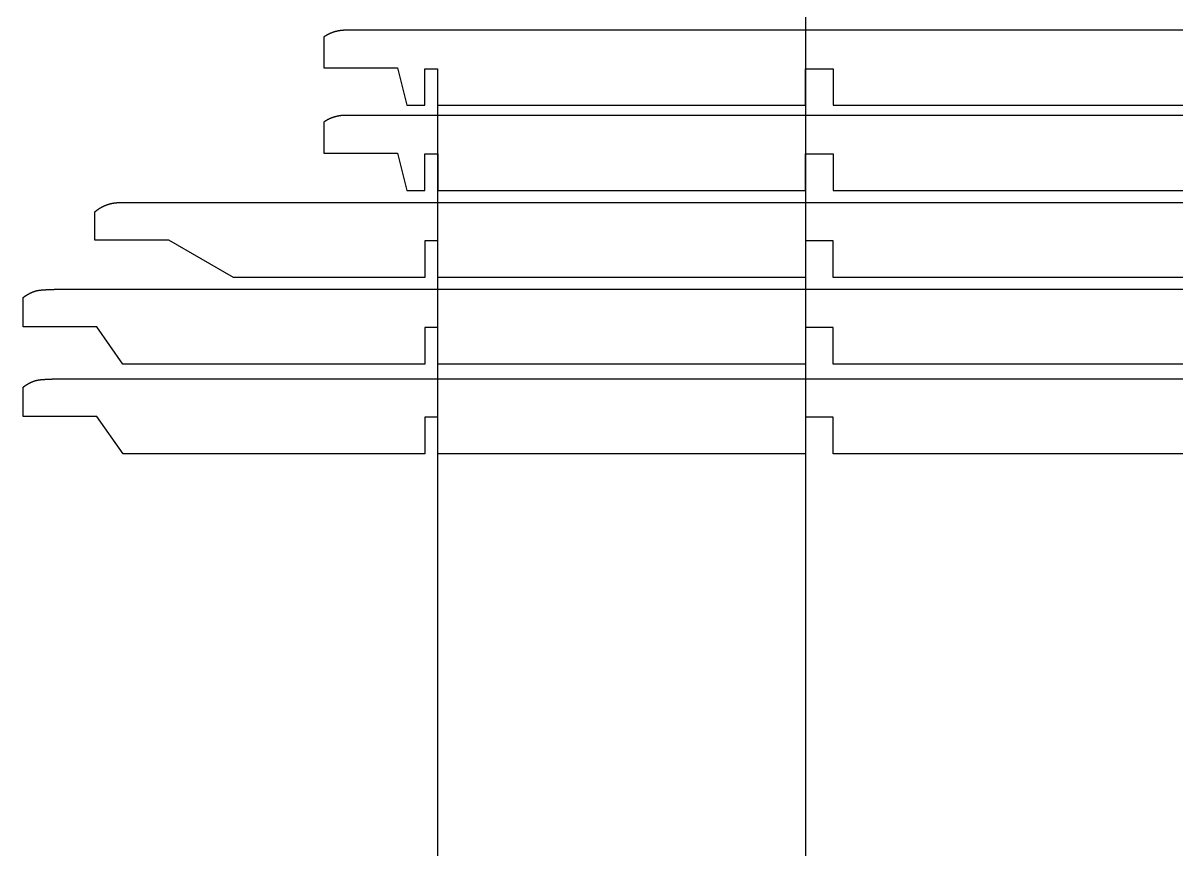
# Model space of a CAD drawing. Header units: inches. Extents: x -1514 to 1282, y -2074 to 286.
# Drawn here: x -798.28 to -766.76, y -480.41 to -457.81 of the extents above; entities that cross this region are included whole.
import ezdxf

# ---------------------------------------------------------------- set-up
doc = ezdxf.new("R2010")
doc.units = ezdxf.units.IN
doc.header["$LTSCALE"] = 0.1
doc.header["$MEASUREMENT"] = 0

msp = doc.modelspace()

# ---------------------------------------------------------------- linework, layer by layer
at = {"color": 3}
for p, q in [((-776.9054, -448.27219), (-776.90541, -532.30847)), ((-786.95415, -460.06), (-786.95415, -530.8522))]:
    msp.add_line(p, q, dxfattribs=at)
at = {"color": 7, "linetype": 'Continuous', "lineweight": 25}
for points in [[(-742.76838, -458.01), (-789.46145, -458.01), (-789.46628, -458.01001), (-789.47114, -458.01004), (-789.476, -458.01009), (-789.48086, -458.01017), (-789.48573, -458.01026), (-789.49059, -458.01038), (-789.49545, -458.01052), (-789.50031, -458.01068), (-789.50518, -458.01086), (-789.51004, -458.01106), (-789.5149, -458.01128), (-789.51977, -458.01153), (-789.52463, -458.0118), (-789.52949, -458.01208), (-789.53435, -458.01239), (-789.53922, -458.01272), (-789.54408, -458.01307), (-789.54893, -458.01345), (-789.55379, -458.01384), (-789.55865, -458.01426), (-789.5635, -458.01469), (-789.56836, -458.01515), (-789.57321, -458.01563), (-789.57806, -458.01613), (-789.58291, -458.01666), (-789.58775, -458.0172), (-789.59259, -458.01777), (-789.59744, -458.01835), (-789.60227, -458.01896), (-789.60711, -458.01959), (-789.61194, -458.02024), (-789.61677, -458.02091), (-789.6216, -458.02161), (-789.62642, -458.02232), (-789.63124, -458.02306), (-789.63606, -458.02382), (-789.64087, -458.0246), (-789.64568, -458.0254), (-789.65048, -458.02622), (-789.65529, -458.02706), (-789.66008, -458.02793), (-789.66487, -458.02882), (-789.66966, -458.02972), (-789.67444, -458.03065), (-789.67922, -458.03161), (-789.684, -458.03258), (-789.68876, -458.03357), (-789.69353, -458.03459), (-789.69828, -458.03563), (-789.70304, -458.03669), (-789.70778, -458.03777), (-789.71252, -458.03887), (-789.71726, -458.03999), (-789.72199, -458.04114), (-789.72669, -458.0423), (-789.72907, -458.04289), (-789.73142, -458.04349), (-789.73609, -458.04469), (-789.74077, -458.04592), (-789.74545, -458.04716), (-789.75012, -458.04843), (-789.75478, -458.04973), (-789.75944, -458.05104), (-789.7641, -458.05238), (-789.76875, -458.05373), (-789.7734, -458.05512), (-789.77804, -458.05652), (-789.78268, -458.05794), (-789.78731, -458.05939), (-789.79194, -458.06086), (-789.79656, -458.06235), (-789.80117, -458.06386), (-789.80578, -458.06539), (-789.81038, -458.06694), (-789.81498, -458.06852), (-789.81957, -458.07012), (-789.82415, -458.07174), (-789.82873, -458.07338), (-789.8333, -458.07504), (-789.83786, -458.07673), (-789.84241, -458.07843), (-789.84696, -458.08016), (-789.8515, -458.08191), (-789.85603, -458.08368), (-789.86056, -458.08547), (-789.86507, -458.08728), (-789.86958, -458.08911), (-789.87408, -458.09097), (-789.87857, -458.09284), (-789.88306, -458.09474), (-789.88753, -458.09665), (-789.892, -458.09859), (-789.89645, -458.10055), (-789.9009, -458.10253), (-789.90534, -458.10453), (-789.90977, -458.10655), (-789.91419, -458.1086), (-789.9186, -458.11066), (-789.92299, -458.11274), (-789.92738, -458.11485), (-789.93176, -458.11697), (-789.93613, -458.11912), (-789.94049, -458.12128), (-789.94484, -458.12347), (-789.94917, -458.12568), (-789.9535, -458.1279), (-789.95781, -458.13015), (-789.96211, -458.13242), (-789.9664, -458.13471), (-789.97068, -458.13702), (-789.97495, -458.13935), (-789.97921, -458.14169), (-789.98345, -458.14406), (-789.98768, -458.14645), (-789.9919, -458.14886), (-789.99611, -458.15129), (-790.0003, -458.15374), (-790.00448, -458.15621), (-790.00865, -458.1587), (-790.01281, -458.16121), (-790.01695, -458.16374), (-790.02108, -458.16629), (-790.02519, -458.16886), (-790.02929, -458.17145), (-790.03338, -458.17405), (-790.03745, -458.17668), (-790.04151, -458.17933), (-790.04555, -458.182), (-790.06066, -458.19207), (-790.06066, -459.03969), (-788.05518, -459.03969), (-787.80013, -460.06), (-787.30415, -460.06), (-787.30415, -459.06), (-786.95415, -459.06), (-786.95415, -460.06), (-776.90415, -460.06), (-776.90415, -459.06), (-776.15415, -459.06), (-776.15415, -460.06), (-766.28991, -460.06)], [(-742.76812, -460.33545), (-789.4612, -460.33545), (-789.46603, -460.33546), (-789.47089, -460.33549), (-789.47575, -460.33554), (-789.48061, -460.33562), (-789.48547, -460.33571), (-789.49034, -460.33583), (-789.4952, -460.33597), (-789.50006, -460.33613), (-789.50493, -460.33631), (-789.50979, -460.33651), (-789.51465, -460.33673), (-789.51952, -460.33698), (-789.52438, -460.33725), (-789.52924, -460.33753), (-789.5341, -460.33784), (-789.53896, -460.33817), (-789.54382, -460.33852), (-789.54868, -460.3389), (-789.55354, -460.33929), (-789.5584, -460.33971), (-789.56325, -460.34014), (-789.56811, -460.3406), (-789.57296, -460.34108), (-789.57781, -460.34158), (-789.58265, -460.34211), (-789.5875, -460.34265), (-789.59234, -460.34322), (-789.59718, -460.3438), (-789.60202, -460.34441), (-789.60686, -460.34504), (-789.61169, -460.34569), (-789.61652, -460.34636), (-789.62135, -460.34706), (-789.62617, -460.34777), (-789.63099, -460.34851), (-789.63581, -460.34927), (-789.64062, -460.35005), (-789.64543, -460.35085), (-789.65023, -460.35167), (-789.65503, -460.35251), (-789.65983, -460.35338), (-789.66462, -460.35427), (-789.66941, -460.35517), (-789.67419, -460.3561), (-789.67897, -460.35706), (-789.68374, -460.35803), (-789.68851, -460.35902), (-789.69327, -460.36004), (-789.69803, -460.36108), (-789.70278, -460.36214), (-789.70753, -460.36322), (-789.71227, -460.36432), (-789.71701, -460.36544), (-789.72173, -460.36659), (-789.72644, -460.36775), (-789.72882, -460.36834), (-789.73117, -460.36894), (-789.73584, -460.37014), (-789.74052, -460.37137), (-789.74519, -460.37261), (-789.74987, -460.37388), (-789.75453, -460.37518), (-789.75919, -460.37649), (-789.76385, -460.37783), (-789.7685, -460.37918), (-789.77315, -460.38057), (-789.77779, -460.38197), (-789.78243, -460.38339), (-789.78706, -460.38484), (-789.79169, -460.38631), (-789.79631, -460.3878), (-789.80092, -460.38931), (-789.80553, -460.39084), (-789.81013, -460.39239), (-789.81473, -460.39397), (-789.81932, -460.39557), (-789.8239, -460.39719), (-789.82848, -460.39883), (-789.83305, -460.40049), (-789.83761, -460.40218), (-789.84216, -460.40388), (-789.84671, -460.40561), (-789.85125, -460.40736), (-789.85578, -460.40913), (-789.86031, -460.41092), (-789.86482, -460.41273), (-789.86933, -460.41456), (-789.87383, -460.41642), (-789.87832, -460.41829), (-789.88281, -460.42019), (-789.88728, -460.4221), (-789.89175, -460.42404), (-789.8962, -460.426), (-789.90065, -460.42798), (-789.90509, -460.42998), (-789.90952, -460.432), (-789.91394, -460.43405), (-789.91834, -460.43611), (-789.92274, -460.43819), (-789.92713, -460.4403), (-789.93151, -460.44242), (-789.93588, -460.44457), (-789.94024, -460.44673), (-789.94458, -460.44892), (-789.94892, -460.45113), (-789.95325, -460.45335), (-789.95756, -460.4556), (-789.96186, -460.45787), (-789.96615, -460.46016), (-789.97043, -460.46247), (-789.9747, -460.4648), (-789.97896, -460.46714), (-789.9832, -460.46951), (-789.98743, -460.4719), (-789.99165, -460.47431), (-789.99586, -460.47674), (-790.00005, -460.47919), (-790.00423, -460.48166), (-790.0084, -460.48415), (-790.01255, -460.48666), (-790.0167, -460.48919), (-790.02082, -460.49174), (-790.02494, -460.49431), (-790.02904, -460.4969), (-790.03313, -460.4995), (-790.0372, -460.50213), (-790.04126, -460.50478), (-790.0453, -460.50745), (-790.06041, -460.51752), (-790.06041, -461.36514), (-788.05493, -461.36514), (-787.79988, -462.38545), (-787.3039, -462.38545), (-787.3039, -461.38545), (-786.9539, -461.38545), (-786.9539, -462.38545), (-776.9039, -462.38545), (-776.9039, -461.38545), (-776.1539, -461.38545), (-776.1539, -462.38545), (-766.28965, -462.38545)], [(-766.2894, -464.76819), (-776.15365, -464.76819), (-776.15365, -463.76819), (-776.90365, -463.76819), (-776.90365, -464.76819), (-786.95365, -464.76819), (-786.95365, -463.76819), (-787.30365, -463.76819), (-787.30365, -464.76819), (-787.80097, -464.76819), (-788.2733, -464.76819), (-788.74563, -464.76819), (-789.21795, -464.76819), (-789.69028, -464.76819), (-790.16261, -464.76819), (-790.63493, -464.76819), (-791.10726, -464.76819), (-791.57959, -464.76819), (-792.05192, -464.76819), (-792.53094, -464.76819), (-794.29771, -463.74815), (-796.31601, -463.74815), (-796.31601, -462.97115), (-796.30296, -462.96003), (-796.29863, -462.95638), (-796.29426, -462.95275), (-796.28988, -462.94915), (-796.28548, -462.94556), (-796.28105, -462.94201), (-796.2766, -462.93847), (-796.27213, -462.93496), (-796.26764, -462.93148), (-796.26312, -462.92802), (-796.25859, -462.92459), (-796.25404, -462.92118), (-796.24946, -462.91779), (-796.24487, -462.91443), (-796.24025, -462.9111), (-796.23562, -462.90779), (-796.23097, -462.90451), (-796.22629, -462.90125), (-796.2216, -462.89802), (-796.21689, -462.89481), (-796.21216, -462.89163), (-796.20742, -462.88848), (-796.20265, -462.88535), (-796.19787, -462.88225), (-796.19307, -462.87917), (-796.18825, -462.87612), (-796.18342, -462.8731), (-796.17857, -462.87011), (-796.1737, -462.86714), (-796.16881, -462.8642), (-796.16391, -462.86128), (-796.15899, -462.8584), (-796.15406, -462.85554), (-796.14911, -462.8527), (-796.14415, -462.8499), (-796.13917, -462.84712), (-796.13418, -462.84437), (-796.12917, -462.84165), (-796.12415, -462.83896), (-796.11911, -462.83629), (-796.11406, -462.83366), (-796.10899, -462.83105), (-796.10392, -462.82847), (-796.09882, -462.82592), (-796.09372, -462.8234), (-796.0886, -462.8209), (-796.08347, -462.81844), (-796.07833, -462.81601), (-796.07318, -462.8136), (-796.06801, -462.81122), (-796.06283, -462.80888), (-796.05764, -462.80656), (-796.05244, -462.80427), (-796.04723, -462.80201), (-796.042, -462.79979), (-796.03677, -462.79759), (-796.03153, -462.79542), (-796.02627, -462.79329), (-796.02101, -462.79118), (-796.01573, -462.7891), (-796.01045, -462.78706), (-796.00515, -462.78504), (-795.99984, -462.78305), (-795.99451, -462.7811), (-795.98918, -462.77917), (-795.98383, -462.77727), (-795.97846, -462.7754), (-795.97309, -462.77356), (-795.9677, -462.77175), (-795.96231, -462.76996), (-795.9569, -462.76821), (-795.95148, -462.76649), (-795.94605, -462.7648), (-795.94061, -462.76313), (-795.93516, -462.7615), (-795.9297, -462.75989), (-795.92423, -462.75832), (-795.91875, -462.75677), (-795.91326, -462.75526), (-795.90776, -462.75377), (-795.90226, -462.75232), (-795.89674, -462.75089), (-795.89122, -462.74949), (-795.88569, -462.74813), (-795.88015, -462.74679), (-795.8746, -462.74548), (-795.86905, -462.74421), (-795.86349, -462.74296), (-795.85792, -462.74175), (-795.85234, -462.74056), (-795.84676, -462.7394), (-795.84117, -462.73828), (-795.83558, -462.73718), (-795.82998, -462.73612), (-795.82438, -462.73508), (-795.81877, -462.73408), (-795.81316, -462.73311), (-795.80754, -462.73216), (-795.80191, -462.73125), (-795.79629, -462.73037), (-795.79065, -462.72952), (-795.78502, -462.72869), (-795.77938, -462.7279), (-795.77374, -462.72714), (-795.76809, -462.72642), (-795.76244, -462.72572), (-795.75679, -462.72505), (-795.75114, -462.72441), (-795.74549, -462.72381), (-795.73983, -462.72323), (-795.73417, -462.72269), (-795.72851, -462.72217), (-795.72285, -462.72169), (-795.71719, -462.72124), (-795.71153, -462.72082), (-795.70586, -462.72043), (-795.7002, -462.72008), (-795.69454, -462.71975), (-795.68888, -462.71945), (-795.68321, -462.71919), (-795.67755, -462.71896), (-795.67182, -462.71875), (-795.66608, -462.71858), (-795.66035, -462.71844), (-795.65461, -462.71833), (-795.64887, -462.71825), (-795.64313, -462.71821), (-795.63743, -462.71819), (-736.59138, -462.71819)], [(-766.28918, -467.13683), (-776.15342, -467.13683), (-776.15342, -466.13683), (-776.90342, -466.13683), (-776.90342, -467.13683), (-786.95342, -467.13683), (-786.95342, -466.13683), (-787.30342, -466.13683), (-787.30342, -467.13683), (-795.55026, -467.13683), (-796.26778, -466.11683), (-798.2798, -466.11683), (-798.2798, -465.31731), (-798.26863, -465.30839), (-798.26684, -465.30697), (-798.26504, -465.30555), (-798.26324, -465.30413), (-798.26143, -465.30271), (-798.25962, -465.3013), (-798.25781, -465.2999), (-798.25599, -465.29849), (-798.25417, -465.29709), (-798.25235, -465.2957), (-798.25052, -465.29431), (-798.24869, -465.29292), (-798.24685, -465.29154), (-798.24502, -465.29016), (-798.24318, -465.28879), (-798.24133, -465.28742), (-798.23948, -465.28605), (-798.23763, -465.28469), (-798.23578, -465.28333), (-798.23392, -465.28198), (-798.23206, -465.28063), (-798.2302, -465.27928), (-798.22833, -465.27794), (-798.22646, -465.2766), (-798.22458, -465.27527), (-798.22271, -465.27394), (-798.22083, -465.27261), (-798.21894, -465.27129), (-798.21706, -465.26998), (-798.21517, -465.26866), (-798.21327, -465.26736), (-798.21138, -465.26605), (-798.20948, -465.26475), (-798.20757, -465.26346), (-798.20567, -465.26216), (-798.20376, -465.26088), (-798.20185, -465.25959), (-798.19993, -465.25831), (-798.19801, -465.25704), (-798.19609, -465.25577), (-798.19417, -465.2545), (-798.19224, -465.25324), (-798.19031, -465.25198), (-798.18838, -465.25073), (-798.18644, -465.24948), (-798.1845, -465.24823), (-798.18256, -465.24699), (-798.18062, -465.24576), (-798.17867, -465.24453), (-798.17672, -465.2433), (-798.17477, -465.24207), (-798.17281, -465.24086), (-798.17085, -465.23964), (-798.16889, -465.23843), (-798.16692, -465.23722), (-798.16496, -465.23602), (-798.16299, -465.23483), (-798.16101, -465.23363), (-798.15904, -465.23244), (-798.15706, -465.23126), (-798.15508, -465.23008), (-798.15309, -465.22891), (-798.15111, -465.22774), (-798.14912, -465.22657), (-798.14713, -465.22541), (-798.14513, -465.22425), (-798.14313, -465.2231), (-798.14113, -465.22195), (-798.13913, -465.2208), (-798.13713, -465.21966), (-798.13512, -465.21853), (-798.13311, -465.2174), (-798.1311, -465.21627), (-798.12908, -465.21515), (-798.12706, -465.21403), (-798.12504, -465.21292), (-798.12302, -465.21181), (-798.121, -465.21071), (-798.11897, -465.20961), (-798.11694, -465.20852), (-798.11491, -465.20743), (-798.11287, -465.20634), (-798.11083, -465.20526), (-798.1088, -465.20418), (-798.10675, -465.20311), (-798.10471, -465.20204), (-798.10266, -465.20098), (-798.10061, -465.19992), (-798.09856, -465.19887), (-798.09651, -465.19782), (-798.09445, -465.19678), (-798.0924, -465.19574), (-798.09034, -465.1947), (-798.08827, -465.19367), (-798.08621, -465.19265), (-798.08414, -465.19163), (-798.08207, -465.19061), (-798.08, -465.1896), (-798.07793, -465.1886), (-798.07585, -465.18759), (-798.07377, -465.1866), (-798.07169, -465.1856), (-798.06961, -465.18462), (-798.06753, -465.18363), (-798.06544, -465.18266), (-798.06335, -465.18168), (-798.06126, -465.18071), (-798.05917, -465.17975), (-798.05708, -465.17879), (-798.05498, -465.17784), (-798.05288, -465.17689), (-798.05078, -465.17594), (-798.04868, -465.175), (-798.04658, -465.17407), (-798.04447, -465.17314), (-798.04236, -465.17221), (-798.04025, -465.17129), (-798.03814, -465.17038), (-798.03603, -465.16947), (-798.03391, -465.16856), (-798.0318, -465.16766), (-798.02968, -465.16676), (-798.02756, -465.16587), (-798.02544, -465.16499), (-798.02331, -465.1641), (-798.02119, -465.16323), (-798.01906, -465.16236), (-798.01693, -465.16149), (-798.0148, -465.16063), (-798.01266, -465.15977), (-798.01053, -465.15892), (-798.00839, -465.15807), (-798.00626, -465.15723), (-798.00412, -465.15639), (-798.00197, -465.15556), (-797.99983, -465.15473), (-797.99769, -465.15391), (-797.99554, -465.1531), (-797.99339, -465.15228), (-797.99125, -465.15148), (-797.98909, -465.15068), (-797.98694, -465.14988), (-797.98479, -465.14909), (-797.98263, -465.1483), (-797.98048, -465.14752), (-797.97832, -465.14674), (-797.97616, -465.14597), (-797.974, -465.1452), (-797.97185, -465.14445), (-797.9713, -465.14426), (-797.97103, -465.14416), (-797.97076, -465.14407), (-797.96965, -465.14368), (-797.96748, -465.14293), (-797.96637, -465.14255), (-797.96527, -465.14217), (-797.96417, -465.14179), (-797.96306, -465.14142), (-797.96194, -465.14104), (-797.96083, -465.14066), (-797.95971, -465.14029), (-797.95858, -465.13992), (-797.95745, -465.13955), (-797.95631, -465.13917), (-797.95517, -465.1388), (-797.95403, -465.13843), (-797.95288, -465.13806), (-797.95172, -465.1377), (-797.95056, -465.13733), (-797.94939, -465.13696), (-797.94822, -465.1366), (-797.94704, -465.13623), (-797.94585, -465.13587), (-797.94466, -465.13551), (-797.94405, -465.13533), (-797.94345, -465.13515), (-797.94285, -465.13497), (-797.94224, -465.13479), (-797.94163, -465.13461), (-797.94102, -465.13443), (-797.94041, -465.13425), (-797.9398, -465.13407), (-797.93919, -465.13389), (-797.93857, -465.13371), (-797.93795, -465.13353), (-797.93733, -465.13335), (-797.9367, -465.13318), (-797.93608, -465.133), (-797.93545, -465.13282), (-797.93482, -465.13265), (-797.93419, -465.13247), (-797.93356, -465.13229), (-797.93292, -465.13212), (-797.93228, -465.13194), (-797.93164, -465.13177), (-797.931, -465.13159), (-797.93035, -465.13142), (-797.9297, -465.13124), (-797.92905, -465.13107), (-797.9284, -465.1309), (-797.92775, -465.13072), (-797.92709, -465.13055), (-797.92643, -465.13038), (-797.92577, -465.1302), (-797.9251, -465.13003), (-797.92444, -465.12986), (-797.92377, -465.12969), (-797.92309, -465.12952), (-797.92242, -465.12935), (-797.92174, -465.12918), (-797.92106, -465.12901), (-797.92038, -465.12884), (-797.91969, -465.12867), (-797.919, -465.1285), (-797.91831, -465.12833), (-797.91762, -465.12816), (-797.91692, -465.12799), (-797.91622, -465.12782), (-797.91552, -465.12765), (-797.91481, -465.12749), (-797.9141, -465.12732), (-797.91339, -465.12715), (-797.91267, -465.12699), (-797.91196, -465.12682), (-797.91124, -465.12665), (-797.91051, -465.12649), (-797.90978, -465.12632), (-797.90905, -465.12616), (-797.90832, -465.12599), (-797.90758, -465.12583), (-797.90685, -465.12567), (-797.9061, -465.1255), (-797.90536, -465.12534), (-797.90461, -465.12518), (-797.90385, -465.12501), (-797.9031, -465.12485), (-797.90234, -465.12469), (-797.90158, -465.12453), (-797.90081, -465.12437), (-797.90004, -465.12421), (-797.89927, -465.12405), (-797.89849, -465.12389), (-797.89771, -465.12373), (-797.89693, -465.12357), (-797.89614, -465.12341), (-797.89535, -465.12325), (-797.89455, -465.12309), (-797.89375, -465.12293), (-797.89295, -465.12277), (-797.89215, -465.12262), (-797.89134, -465.12246), (-797.89052, -465.1223), (-797.8897, -465.12215), (-797.88888, -465.12199), (-797.88806, -465.12183), (-797.88723, -465.12168), (-797.8864, -465.12152), (-797.88556, -465.12137), (-797.88472, -465.12121), (-797.88387, -465.12106), (-797.88303, -465.1209), (-797.88217, -465.12075), (-797.88132, -465.1206), (-797.88045, -465.12044), (-797.87959, -465.12029), (-797.87872, -465.12014), (-797.87785, -465.11999), (-797.87697, -465.11983), (-797.87608, -465.11968), (-797.8752, -465.11953), (-797.87431, -465.11938), (-797.87341, -465.11923), (-797.87251, -465.11908), (-797.87161, -465.11893), (-797.8707, -465.11878), (-797.86978, -465.11863), (-797.86887, -465.11848), (-797.86794, -465.11833), (-797.86702, -465.11818), (-797.86609, -465.11804), (-797.86515, -465.11789), (-797.86421, -465.11774), (-797.86326, -465.11759), (-797.86231, -465.11745), (-797.86136, -465.1173), (-797.8604, -465.11715), (-797.85943, -465.11701), (-797.85846, -465.11686), (-797.85749, -465.11672), (-797.85651, -465.11657), (-797.85552, -465.11643), (-797.85453, -465.11628), (-797.85354, -465.11614), (-797.85254, -465.11599), (-797.85155, -465.11585), (-797.85054, -465.11571), (-797.84952, -465.11557), (-797.8485, -465.11542), (-797.84748, -465.11528), (-797.84645, -465.11514), (-797.84541, -465.115), (-797.84437, -465.11486), (-797.84332, -465.11471), (-797.84227, -465.11457), (-797.84122, -465.11443), (-797.84015, -465.11429), (-797.83909, -465.11415), (-797.83801, -465.11401), (-797.83693, -465.11387), (-797.83585, -465.11373), (-797.83476, -465.11359), (-797.83366, -465.11346), (-797.83256, -465.11332), (-797.83145, -465.11318), (-797.83034, -465.11304), (-797.82922, -465.1129), (-797.8281, -465.11277), (-797.82697, -465.11263), (-797.82583, -465.11249), (-797.82469, -465.11236), (-797.82354, -465.11222), (-797.82239, -465.11208), (-797.82123, -465.11195), (-797.82007, -465.11181), (-797.8189, -465.11168), (-797.81772, -465.11154), (-797.81653, -465.11141), (-797.81535, -465.11127), (-797.81415, -465.11114), (-797.81295, -465.11101), (-797.81174, -465.11087), (-797.81053, -465.11074), (-797.8093, -465.11061), (-797.80869, -465.11054), (-797.80807, -465.11047), (-797.80746, -465.11041), (-797.80684, -465.11034), (-797.80622, -465.11028), (-797.8056, -465.11021), (-797.80498, -465.11014), (-797.80436, -465.11008), (-797.80373, -465.11001), (-797.8031, -465.10995), (-797.80247, -465.10988), (-797.80184, -465.10981), (-797.80121, -465.10975), (-797.80058, -465.10968), (-797.79994, -465.10962), (-797.79931, -465.10955), (-797.79867, -465.10949), (-797.79803, -465.10942), (-797.79739, -465.10936), (-797.79674, -465.10929), (-797.7961, -465.10923), (-797.79545, -465.10916), (-797.79481, -465.1091), (-797.79416, -465.10903), (-797.7935, -465.10897), (-797.79285, -465.1089), (-797.7922, -465.10884), (-797.79154, -465.10877), (-797.79088, -465.10871), (-797.79022, -465.10864), (-797.78956, -465.10858), (-797.7889, -465.10852), (-797.78823, -465.10845), (-797.78756, -465.10839), (-797.7869, -465.10832), (-797.78623, -465.10826), (-797.78555, -465.10819), (-797.78488, -465.10813), (-797.78421, -465.10807), (-797.78353, -465.108), (-797.78285, -465.10794), (-797.78217, -465.10788), (-797.78149, -465.10781), (-797.7808, -465.10775), (-797.78012, -465.10769), (-797.77943, -465.10762), (-797.77874, -465.10756), (-797.77805, -465.1075), (-797.77736, -465.10743), (-797.77666, -465.10737), (-797.77597, -465.10731), (-797.77527, -465.10724), (-797.77457, -465.10718), (-797.77387, -465.10712), (-797.77317, -465.10705), (-797.77246, -465.10699), (-797.77175, -465.10693), (-797.77104, -465.10687), (-797.77033, -465.1068), (-797.76962, -465.10674), (-797.76891, -465.10668), (-797.76819, -465.10662), (-797.76747, -465.10655), (-797.76675, -465.10649), (-797.76603, -465.10643), (-797.76531, -465.10637), (-797.76459, -465.1063), (-797.76386, -465.10624), (-797.76313, -465.10618), (-797.7624, -465.10612), (-797.76167, -465.10606), (-797.76093, -465.10599), (-797.7602, -465.10593), (-797.75946, -465.10587), (-797.75872, -465.10581), (-797.75798, -465.10575), (-797.75723, -465.10569), (-797.75649, -465.10562), (-797.75574, -465.10556), (-797.75499, -465.1055), (-797.75424, -465.10544), (-797.75349, -465.10538), (-797.75273, -465.10532), (-797.75198, -465.10526), (-797.75122, -465.1052), (-797.75046, -465.10513), (-797.74969, -465.10507), (-797.74893, -465.10501), (-797.74816, -465.10495), (-797.7474, -465.10489), (-797.74663, -465.10483), (-797.74585, -465.10477), (-797.74508, -465.10471), (-797.7443, -465.10465), (-797.74353, -465.10459), (-797.74275, -465.10453), (-797.74196, -465.10447), (-797.74118, -465.10441), (-797.7404, -465.10435), (-797.73961, -465.10429), (-797.73882, -465.10423), (-797.73803, -465.10417), (-797.73723, -465.10411), (-797.73644, -465.10405), (-797.73564, -465.10399), (-797.73484, -465.10393), (-797.73404, -465.10387), (-797.73324, -465.10381), (-797.73243, -465.10375), (-797.73162, -465.10369), (-797.73081, -465.10363), (-797.73, -465.10357), (-797.72919, -465.10351), (-797.72837, -465.10345), (-797.72756, -465.10339), (-797.72674, -465.10333), (-797.72591, -465.10327), (-797.72509, -465.10322), (-797.72427, -465.10316), (-797.72344, -465.1031), (-797.72261, -465.10304), (-797.72178, -465.10298), (-797.72094, -465.10292), (-797.72011, -465.10286), (-797.71927, -465.1028), (-797.71843, -465.10274), (-797.71759, -465.10269), (-797.71674, -465.10263), (-797.7159, -465.10257), (-797.71505, -465.10251), (-797.7142, -465.10245), (-797.71335, -465.10239), (-797.71249, -465.10234), (-797.71164, -465.10228), (-797.71078, -465.10222), (-797.70992, -465.10216), (-797.70905, -465.1021), (-797.70819, -465.10205), (-797.70732, -465.10199), (-797.70645, -465.10193), (-797.70558, -465.10187), (-797.70471, -465.10181), (-797.70383, -465.10176), (-797.70295, -465.1017), (-797.70207, -465.10164), (-797.70119, -465.10158), (-797.70031, -465.10153), (-797.69942, -465.10147), (-797.69853, -465.10141), (-797.69764, -465.10135), (-797.69675, -465.1013), (-797.69585, -465.10124), (-797.69496, -465.10118), (-797.69406, -465.10113), (-797.69316, -465.10107), (-797.69225, -465.10101), (-797.69135, -465.10096), (-797.69044, -465.1009), (-797.68953, -465.10084), (-797.68862, -465.10079), (-797.6877, -465.10073), (-797.68679, -465.10067), (-797.68587, -465.10062), (-797.68495, -465.10056), (-797.68402, -465.1005), (-797.6831, -465.10045), (-797.68217, -465.10039), (-797.68124, -465.10033), (-797.68031, -465.10028), (-797.67937, -465.10022), (-797.67843, -465.10017), (-797.6775, -465.10011), (-797.67655, -465.10005), (-797.67561, -465.1), (-797.67467, -465.09994), (-797.67372, -465.09989), (-797.67277, -465.09983), (-797.67181, -465.09977), (-797.67086, -465.09972), (-797.6699, -465.09966), (-797.66894, -465.09961), (-797.66798, -465.09955), (-797.66702, -465.0995), (-797.66605, -465.09944), (-797.66508, -465.09939), (-797.66411, -465.09933), (-797.66314, -465.09928), (-797.66216, -465.09922), (-797.66119, -465.09917), (-797.66021, -465.09911), (-797.65922, -465.09906), (-797.65824, -465.099), (-797.65725, -465.09895), (-797.65626, -465.09889), (-797.65527, -465.09884), (-797.65428, -465.09878), (-797.65328, -465.09873), (-797.65228, -465.09867), (-797.65128, -465.09862), (-797.65028, -465.09856), (-797.64927, -465.09851), (-797.64826, -465.09845), (-797.64725, -465.0984), (-797.64624, -465.09835), (-797.64522, -465.09829), (-797.64421, -465.09824), (-797.64319, -465.09818), (-797.64217, -465.09813), (-797.64114, -465.09807), (-797.64011, -465.09802), (-797.63908, -465.09797), (-797.63805, -465.09791), (-797.63702, -465.09786), (-797.63598, -465.09781), (-797.63494, -465.09775), (-797.6339, -465.0977), (-797.63286, -465.09764), (-797.63181, -465.09759), (-797.63076, -465.09754), (-797.62971, -465.09748), (-797.62866, -465.09743), (-797.6276, -465.09738), (-797.62654, -465.09732), (-797.62548, -465.09727), (-797.62442, -465.09722), (-797.62335, -465.09716), (-797.62228, -465.09711), (-797.62121, -465.09706), (-797.62014, -465.09701), (-797.61906, -465.09695), (-797.61799, -465.0969), (-797.6169, -465.09685), (-797.61582, -465.09679), (-797.61474, -465.09674), (-797.61365, -465.09669), (-797.61256, -465.09664), (-797.61146, -465.09658), (-797.61037, -465.09653), (-797.60927, -465.09648), (-797.60817, -465.09643), (-797.60707, -465.09637), (-797.60596, -465.09632), (-797.60485, -465.09627), (-797.60374, -465.09622), (-797.60263, -465.09616), (-797.60151, -465.09611), (-797.6004, -465.09606), (-797.59927, -465.09601), (-797.59815, -465.09596), (-797.59703, -465.0959), (-797.5959, -465.09585), (-797.59477, -465.0958), (-797.59363, -465.09575), (-797.5925, -465.0957), (-797.59136, -465.09565), (-797.59022, -465.09559), (-797.58907, -465.09554), (-797.58793, -465.09549), (-797.58678, -465.09544), (-797.58563, -465.09539), (-797.58447, -465.09534), (-797.58331, -465.09529), (-797.58216, -465.09524), (-797.58099, -465.09518), (-797.57983, -465.09513), (-797.57866, -465.09508), (-797.57749, -465.09503), (-797.57632, -465.09498), (-797.57514, -465.09493), (-797.57397, -465.09488), (-797.57279, -465.09483), (-797.5716, -465.09478), (-797.57042, -465.09473), (-797.56923, -465.09467), (-797.56804, -465.09462), (-797.56685, -465.09457), (-797.56565, -465.09452), (-797.56445, -465.09447), (-797.56325, -465.09442), (-797.56205, -465.09437), (-797.56084, -465.09432), (-797.55963, -465.09427), (-797.55842, -465.09422), (-797.5572, -465.09417), (-797.55599, -465.09412), (-797.55477, -465.09407), (-797.55354, -465.09402), (-797.55232, -465.09397), (-797.55109, -465.09392), (-797.54986, -465.09387), (-797.54862, -465.09382), (-797.54739, -465.09377), (-797.54615, -465.09372), (-797.54491, -465.09367), (-797.54366, -465.09362), (-797.54242, -465.09357), (-797.54117, -465.09352), (-797.53991, -465.09347), (-797.53866, -465.09342), (-797.5374, -465.09338), (-797.53614, -465.09333), (-797.53488, -465.09328), (-797.53361, -465.09323), (-797.53234, -465.09318), (-797.53107, -465.09313), (-797.52979, -465.09308), (-797.52852, -465.09303), (-797.52724, -465.09298), (-797.52595, -465.09293), (-797.52467, -465.09288), (-797.52338, -465.09284), (-797.52209, -465.09279), (-797.52079, -465.09274), (-797.5195, -465.09269), (-797.5182, -465.09264), (-797.5169, -465.09259), (-797.51559, -465.09254), (-797.51428, -465.09249), (-797.51297, -465.09245), (-797.51166, -465.0924), (-797.51034, -465.09235), (-797.50902, -465.0923), (-797.5077, -465.09225), (-797.50637, -465.0922), (-797.50505, -465.09216), (-797.50372, -465.09211), (-797.50238, -465.09206), (-797.50105, -465.09201), (-797.49971, -465.09196), (-797.49836, -465.09192), (-797.49702, -465.09187), (-797.49567, -465.09182), (-797.49432, -465.09177), (-797.49297, -465.09173), (-797.49161, -465.09168), (-797.49025, -465.09163), (-797.48889, -465.09158), (-797.48752, -465.09153), (-797.48616, -465.09149), (-797.48479, -465.09144), (-797.48341, -465.09139), (-797.48204, -465.09135), (-797.48066, -465.0913), (-797.47927, -465.09125), (-797.47789, -465.0912), (-797.4765, -465.09116), (-797.47511, -465.09111), (-797.47371, -465.09106), (-797.47232, -465.09101), (-797.47092, -465.09097), (-797.46951, -465.09092), (-797.46811, -465.09087), (-797.4667, -465.09083), (-797.46529, -465.09078), (-797.46387, -465.09073), (-797.46246, -465.09069), (-797.46103, -465.09064), (-797.45961, -465.09059), (-797.45818, -465.09055), (-797.45675, -465.0905), (-797.45532, -465.09045), (-797.45389, -465.09041), (-797.45245, -465.09036), (-797.45101, -465.09032), (-797.44956, -465.09027), (-797.44811, -465.09022), (-797.44666, -465.09018), (-797.44521, -465.09013), (-797.44375, -465.09008), (-797.4423, -465.09004), (-797.44083, -465.08999), (-797.43937, -465.08995), (-797.4379, -465.0899), (-797.43643, -465.08985), (-797.43495, -465.08981), (-797.43347, -465.08976), (-797.43199, -465.08972), (-797.43051, -465.08967), (-797.42902, -465.08963), (-797.42753, -465.08958), (-797.42604, -465.08953), (-797.42455, -465.08949), (-797.42305, -465.08944), (-797.42154, -465.0894), (-797.42004, -465.08935), (-797.41853, -465.08931), (-797.41702, -465.08926), (-797.41551, -465.08922), (-797.41399, -465.08917), (-797.41247, -465.08913), (-797.41094, -465.08908), (-797.40942, -465.08904), (-797.40789, -465.08899), (-797.40635, -465.08895), (-797.40482, -465.0889), (-797.40328, -465.08886), (-797.40174, -465.08881), (-797.40019, -465.08877), (-797.39864, -465.08872), (-797.39709, -465.08868), (-797.39554, -465.08863), (-797.39398, -465.08859), (-797.39242, -465.08854), (-797.39085, -465.0885), (-797.38929, -465.08846), (-797.38772, -465.08841), (-797.38614, -465.08837), (-797.38457, -465.08832), (-797.38299, -465.08828), (-797.3814, -465.08823), (-797.37982, -465.08819), (-797.37823, -465.08815), (-797.37664, -465.0881), (-797.37504, -465.08806), (-797.37344, -465.08801), (-797.37184, -465.08797), (-797.37023, -465.08793), (-797.36862, -465.08788), (-797.36701, -465.08784), (-797.3654, -465.08779), (-797.36378, -465.08775), (-797.36216, -465.08771), (-797.36053, -465.08766), (-797.35891, -465.08762), (-797.35728, -465.08758), (-797.35564, -465.08753), (-797.354, -465.08749), (-797.35236, -465.08745), (-797.35072, -465.0874), (-797.34907, -465.08736), (-797.34742, -465.08732), (-797.34577, -465.08727), (-797.34411, -465.08723), (-797.34245, -465.08719), (-797.34079, -465.08714), (-797.33912, -465.0871), (-797.33745, -465.08706), (-797.33578, -465.08701), (-797.3341, -465.08697), (-797.33242, -465.08693), (-797.33074, -465.08688), (-797.32873, -465.08683), (-734.89956, -465.08683)], [(-766.28891, -469.58552), (-776.15315, -469.58552), (-776.15315, -468.58552), (-776.90315, -468.58552), (-776.90315, -469.58552), (-786.95315, -469.58552), (-786.95315, -468.58552), (-787.30315, -468.58552), (-787.30315, -469.58552), (-795.55, -469.58552), (-796.26752, -468.56552), (-798.27954, -468.56552), (-798.27954, -467.766), (-798.26837, -467.75708), (-798.26657, -467.75565), (-798.26477, -467.75423), (-798.26297, -467.75281), (-798.26116, -467.75139), (-798.25936, -467.74998), (-798.25754, -467.74858), (-798.25573, -467.74718), (-798.25391, -467.74578), (-798.25208, -467.74438), (-798.25025, -467.74299), (-798.24842, -467.74161), (-798.24659, -467.74022), (-798.24475, -467.73884), (-798.24291, -467.73747), (-798.24107, -467.7361), (-798.23922, -467.73473), (-798.23737, -467.73337), (-798.23551, -467.73201), (-798.23366, -467.73066), (-798.2318, -467.72931), (-798.22993, -467.72796), (-798.22806, -467.72662), (-798.22619, -467.72528), (-798.22432, -467.72395), (-798.22244, -467.72262), (-798.22056, -467.7213), (-798.21868, -467.71998), (-798.21679, -467.71866), (-798.2149, -467.71735), (-798.21301, -467.71604), (-798.21111, -467.71473), (-798.20921, -467.71343), (-798.20731, -467.71214), (-798.2054, -467.71085), (-798.20349, -467.70956), (-798.20158, -467.70828), (-798.19967, -467.707), (-798.19775, -467.70572), (-798.19583, -467.70445), (-798.1939, -467.70318), (-798.19198, -467.70192), (-798.19005, -467.70066), (-798.18811, -467.69941), (-798.18618, -467.69816), (-798.18424, -467.69692), (-798.1823, -467.69568), (-798.18035, -467.69444), (-798.1784, -467.69321), (-798.17645, -467.69198), (-798.1745, -467.69076), (-798.17254, -467.68954), (-798.17059, -467.68832), (-798.16862, -467.68711), (-798.16666, -467.68591), (-798.16469, -467.68471), (-798.16272, -467.68351), (-798.16075, -467.68232), (-798.15877, -467.68113), (-798.15679, -467.67994), (-798.15481, -467.67876), (-798.15283, -467.67759), (-798.15084, -467.67642), (-798.14885, -467.67525), (-798.14686, -467.67409), (-798.14487, -467.67293), (-798.14287, -467.67178), (-798.14087, -467.67063), (-798.13887, -467.66949), (-798.13686, -467.66835), (-798.13486, -467.66721), (-798.13285, -467.66608), (-798.13083, -467.66495), (-798.12882, -467.66383), (-798.1268, -467.66272), (-798.12478, -467.6616), (-798.12276, -467.66049), (-798.12073, -467.65939), (-798.1187, -467.65829), (-798.11667, -467.6572), (-798.11464, -467.65611), (-798.11261, -467.65502), (-798.11057, -467.65394), (-798.10853, -467.65287), (-798.10649, -467.65179), (-798.10444, -467.65073), (-798.1024, -467.64966), (-798.10035, -467.64861), (-798.0983, -467.64755), (-798.09624, -467.64651), (-798.09419, -467.64546), (-798.09213, -467.64442), (-798.09007, -467.64339), (-798.08801, -467.64236), (-798.08594, -467.64133), (-798.08388, -467.64031), (-798.08181, -467.6393), (-798.07974, -467.63828), (-798.07766, -467.63728), (-798.07559, -467.63628), (-798.07351, -467.63528), (-798.07143, -467.63429), (-798.06935, -467.6333), (-798.06726, -467.63232), (-798.06518, -467.63134), (-798.06309, -467.63037), (-798.061, -467.6294), (-798.05891, -467.62843), (-798.05681, -467.62747), (-798.05472, -467.62652), (-798.05262, -467.62557), (-798.05052, -467.62463), (-798.04842, -467.62369), (-798.04631, -467.62275), (-798.04421, -467.62182), (-798.0421, -467.6209), (-798.03999, -467.61997), (-798.03788, -467.61906), (-798.03577, -467.61815), (-798.03365, -467.61724), (-798.03153, -467.61634), (-798.02941, -467.61545), (-798.02729, -467.61455), (-798.02517, -467.61367), (-798.02305, -467.61279), (-798.02092, -467.61191), (-798.01879, -467.61104), (-798.01666, -467.61017), (-798.01453, -467.60931), (-798.0124, -467.60845), (-798.01026, -467.6076), (-798.00813, -467.60675), (-798.00599, -467.60591), (-798.00385, -467.60508), (-798.00171, -467.60424), (-797.99957, -467.60342), (-797.99742, -467.6026), (-797.99528, -467.60178), (-797.99313, -467.60097), (-797.99098, -467.60016), (-797.98883, -467.59936), (-797.98668, -467.59856), (-797.98452, -467.59777), (-797.98237, -467.59698), (-797.98021, -467.5962), (-797.97805, -467.59543), (-797.9759, -467.59465), (-797.97373, -467.59389), (-797.97158, -467.59313), (-797.97104, -467.59294), (-797.97076, -467.59284), (-797.97049, -467.59275), (-797.96939, -467.59236), (-797.96721, -467.59161), (-797.96611, -467.59123), (-797.96501, -467.59085), (-797.9639, -467.59047), (-797.96279, -467.5901), (-797.96168, -467.58972), (-797.96056, -467.58935), (-797.95944, -467.58897), (-797.95832, -467.5886), (-797.95718, -467.58823), (-797.95605, -467.58786), (-797.95491, -467.58749), (-797.95376, -467.58712), (-797.95261, -467.58675), (-797.95146, -467.58638), (-797.95029, -467.58601), (-797.94913, -467.58564), (-797.94795, -467.58528), (-797.94677, -467.58492), (-797.94558, -467.58455), (-797.9444, -467.58419), (-797.94379, -467.58401), (-797.94319, -467.58383), (-797.94258, -467.58365), (-797.94198, -467.58347), (-797.94137, -467.58329), (-797.94076, -467.58311), (-797.94015, -467.58293), (-797.93954, -467.58275), (-797.93892, -467.58257), (-797.9383, -467.58239), (-797.93768, -467.58222), (-797.93706, -467.58204), (-797.93644, -467.58186), (-797.93581, -467.58168), (-797.93519, -467.58151), (-797.93456, -467.58133), (-797.93393, -467.58115), (-797.93329, -467.58098), (-797.93266, -467.5808), (-797.93202, -467.58063), (-797.93138, -467.58045), (-797.93073, -467.58027), (-797.93009, -467.5801), (-797.92944, -467.57993), (-797.92879, -467.57975), (-797.92814, -467.57958), (-797.92748, -467.5794), (-797.92683, -467.57923), (-797.92617, -467.57906), (-797.9255, -467.57889), (-797.92484, -467.57871), (-797.92417, -467.57854), (-797.9235, -467.57837), (-797.92283, -467.5782), (-797.92215, -467.57803), (-797.92147, -467.57786), (-797.92079, -467.57769), (-797.92011, -467.57752), (-797.91943, -467.57735), (-797.91874, -467.57718), (-797.91804, -467.57701), (-797.91735, -467.57684), (-797.91665, -467.57667), (-797.91595, -467.5765), (-797.91525, -467.57634), (-797.91454, -467.57617), (-797.91384, -467.576), (-797.91312, -467.57584), (-797.91241, -467.57567), (-797.91169, -467.5755), (-797.91097, -467.57534), (-797.91025, -467.57517), (-797.90952, -467.57501), (-797.90879, -467.57484), (-797.90806, -467.57468), (-797.90732, -467.57451), (-797.90658, -467.57435), (-797.90584, -467.57419), (-797.90509, -467.57402), (-797.90434, -467.57386), (-797.90359, -467.5737), (-797.90283, -467.57353), (-797.90207, -467.57337), (-797.90131, -467.57321), (-797.90054, -467.57305), (-797.89977, -467.57289), (-797.899, -467.57273), (-797.89822, -467.57257), (-797.89744, -467.57241), (-797.89666, -467.57225), (-797.89587, -467.57209), (-797.89508, -467.57193), (-797.89429, -467.57177), (-797.89349, -467.57161), (-797.89269, -467.57146), (-797.89188, -467.5713), (-797.89107, -467.57114), (-797.89026, -467.57098), (-797.88944, -467.57083), (-797.88862, -467.57067), (-797.88779, -467.57052), (-797.88697, -467.57036), (-797.88613, -467.5702), (-797.8853, -467.57005), (-797.88445, -467.56989), (-797.88361, -467.56974), (-797.88276, -467.56959), (-797.88191, -467.56943), (-797.88105, -467.56928), (-797.88019, -467.56913), (-797.87932, -467.56897), (-797.87845, -467.56882), (-797.87758, -467.56867), (-797.8767, -467.56852), (-797.87582, -467.56836), (-797.87493, -467.56821), (-797.87404, -467.56806), (-797.87315, -467.56791), (-797.87225, -467.56776), (-797.87134, -467.56761), (-797.87043, -467.56746), (-797.86952, -467.56731), (-797.8686, -467.56716), (-797.86768, -467.56702), (-797.86675, -467.56687), (-797.86582, -467.56672), (-797.86488, -467.56657), (-797.86394, -467.56642), (-797.863, -467.56628), (-797.86205, -467.56613), (-797.86109, -467.56598), (-797.86013, -467.56584), (-797.85917, -467.56569), (-797.8582, -467.56554), (-797.85722, -467.5654), (-797.85624, -467.56525), (-797.85526, -467.56511), (-797.85427, -467.56497), (-797.85328, -467.56482), (-797.85228, -467.56468), (-797.85128, -467.56454), (-797.85027, -467.56439), (-797.84926, -467.56425), (-797.84824, -467.56411), (-797.84721, -467.56396), (-797.84618, -467.56382), (-797.84515, -467.56368), (-797.84411, -467.56354), (-797.84306, -467.5634), (-797.84201, -467.56326), (-797.84095, -467.56312), (-797.83989, -467.56297), (-797.83882, -467.56283), (-797.83775, -467.56269), (-797.83667, -467.56256), (-797.83558, -467.56242), (-797.83449, -467.56228), (-797.8334, -467.56214), (-797.8323, -467.562), (-797.83119, -467.56186), (-797.83008, -467.56172), (-797.82896, -467.56159), (-797.82783, -467.56145), (-797.8267, -467.56131), (-797.82557, -467.56118), (-797.82443, -467.56104), (-797.82328, -467.5609), (-797.82213, -467.56077), (-797.82097, -467.56063), (-797.8198, -467.5605), (-797.81863, -467.56036), (-797.81745, -467.56023), (-797.81627, -467.56009), (-797.81508, -467.55996), (-797.81388, -467.55982), (-797.81268, -467.55969), (-797.81147, -467.55956), (-797.81026, -467.55942), (-797.80904, -467.55929), (-797.80842, -467.55922), (-797.80781, -467.55916), (-797.80719, -467.55909), (-797.80658, -467.55902), (-797.80596, -467.55896), (-797.80534, -467.55889), (-797.80471, -467.55883), (-797.80409, -467.55876), (-797.80347, -467.55869), (-797.80284, -467.55863), (-797.80221, -467.55856), (-797.80158, -467.5585), (-797.80095, -467.55843), (-797.80031, -467.55837), (-797.79968, -467.5583), (-797.79904, -467.55824), (-797.7984, -467.55817), (-797.79776, -467.5581), (-797.79712, -467.55804), (-797.79648, -467.55797), (-797.79584, -467.55791), (-797.79519, -467.55784), (-797.79454, -467.55778), (-797.79389, -467.55771), (-797.79324, -467.55765), (-797.79259, -467.55759), (-797.79193, -467.55752), (-797.79127, -467.55746), (-797.79062, -467.55739), (-797.78996, -467.55733), (-797.7893, -467.55726), (-797.78863, -467.5572), (-797.78797, -467.55713), (-797.7873, -467.55707), (-797.78663, -467.55701), (-797.78596, -467.55694), (-797.78529, -467.55688), (-797.78462, -467.55681), (-797.78394, -467.55675), (-797.78326, -467.55669), (-797.78259, -467.55662), (-797.78191, -467.55656), (-797.78122, -467.55649), (-797.78054, -467.55643), (-797.77985, -467.55637), (-797.77917, -467.5563), (-797.77848, -467.55624), (-797.77779, -467.55618), (-797.77709, -467.55611), (-797.7764, -467.55605), (-797.7757, -467.55599), (-797.77501, -467.55593), (-797.77431, -467.55586), (-797.7736, -467.5558), (-797.7729, -467.55574), (-797.7722, -467.55567), (-797.77149, -467.55561), (-797.77078, -467.55555), (-797.77007, -467.55549), (-797.76936, -467.55542), (-797.76864, -467.55536), (-797.76793, -467.5553), (-797.76721, -467.55524), (-797.76649, -467.55517), (-797.76577, -467.55511), (-797.76505, -467.55505), (-797.76432, -467.55499), (-797.76359, -467.55492), (-797.76287, -467.55486), (-797.76213, -467.5548), (-797.7614, -467.55474), (-797.76067, -467.55468), (-797.75993, -467.55462), (-797.75919, -467.55455), (-797.75845, -467.55449), (-797.75771, -467.55443), (-797.75697, -467.55437), (-797.75622, -467.55431), (-797.75548, -467.55425), (-797.75473, -467.55418), (-797.75398, -467.55412), (-797.75322, -467.55406), (-797.75247, -467.554), (-797.75171, -467.55394), (-797.75095, -467.55388), (-797.75019, -467.55382), (-797.74943, -467.55376), (-797.74867, -467.5537), (-797.7479, -467.55364), (-797.74713, -467.55357), (-797.74636, -467.55351), (-797.74559, -467.55345), (-797.74482, -467.55339), (-797.74404, -467.55333), (-797.74326, -467.55327), (-797.74248, -467.55321), (-797.7417, -467.55315), (-797.74092, -467.55309), (-797.74013, -467.55303), (-797.73934, -467.55297), (-797.73855, -467.55291), (-797.73776, -467.55285), (-797.73697, -467.55279), (-797.73617, -467.55273), (-797.73538, -467.55267), (-797.73458, -467.55261), (-797.73377, -467.55255), (-797.73297, -467.55249), (-797.73217, -467.55243), (-797.73136, -467.55237), (-797.73055, -467.55231), (-797.72974, -467.55225), (-797.72892, -467.55219), (-797.72811, -467.55213), (-797.72729, -467.55208), (-797.72647, -467.55202), (-797.72565, -467.55196), (-797.72483, -467.5519), (-797.724, -467.55184), (-797.72317, -467.55178), (-797.72234, -467.55172), (-797.72151, -467.55166), (-797.72068, -467.5516), (-797.71984, -467.55154), (-797.719, -467.55149), (-797.71816, -467.55143), (-797.71732, -467.55137), (-797.71648, -467.55131), (-797.71563, -467.55125), (-797.71478, -467.55119), (-797.71393, -467.55113), (-797.71308, -467.55108), (-797.71223, -467.55102), (-797.71137, -467.55096), (-797.71051, -467.5509), (-797.70965, -467.55084), (-797.70879, -467.55079), (-797.70792, -467.55073), (-797.70706, -467.55067), (-797.70619, -467.55061), (-797.70532, -467.55055), (-797.70444, -467.5505), (-797.70357, -467.55044), (-797.70269, -467.55038), (-797.70181, -467.55032), (-797.70093, -467.55027), (-797.70004, -467.55021), (-797.69916, -467.55015), (-797.69827, -467.55009), (-797.69738, -467.55004), (-797.69648, -467.54998), (-797.69559, -467.54992), (-797.69469, -467.54987), (-797.69379, -467.54981), (-797.69289, -467.54975), (-797.69199, -467.5497), (-797.69108, -467.54964), (-797.69017, -467.54958), (-797.68926, -467.54952), (-797.68835, -467.54947), (-797.68744, -467.54941), (-797.68652, -467.54935), (-797.6856, -467.5493), (-797.68468, -467.54924), (-797.68376, -467.54919), (-797.68283, -467.54913), (-797.6819, -467.54907), (-797.68097, -467.54902), (-797.68004, -467.54896), (-797.67911, -467.5489), (-797.67817, -467.54885), (-797.67723, -467.54879), (-797.67629, -467.54874), (-797.67535, -467.54868), (-797.6744, -467.54862), (-797.67345, -467.54857), (-797.6725, -467.54851), (-797.67155, -467.54846), (-797.67059, -467.5484), (-797.66964, -467.54835), (-797.66868, -467.54829), (-797.66772, -467.54823), (-797.66675, -467.54818), (-797.66579, -467.54812), (-797.66482, -467.54807), (-797.66385, -467.54801), (-797.66287, -467.54796), (-797.6619, -467.5479), (-797.66092, -467.54785), (-797.65994, -467.54779), (-797.65896, -467.54774), (-797.65797, -467.54768), (-797.65699, -467.54763), (-797.656, -467.54757), (-797.65501, -467.54752), (-797.65401, -467.54746), (-797.65302, -467.54741), (-797.65202, -467.54735), (-797.65102, -467.5473), (-797.65001, -467.54725), (-797.64901, -467.54719), (-797.648, -467.54714), (-797.64699, -467.54708), (-797.64598, -467.54703), (-797.64496, -467.54697), (-797.64394, -467.54692), (-797.64292, -467.54687), (-797.6419, -467.54681), (-797.64088, -467.54676), (-797.63985, -467.5467), (-797.63882, -467.54665), (-797.63779, -467.5466), (-797.63675, -467.54654), (-797.63572, -467.54649), (-797.63468, -467.54643), (-797.63364, -467.54638), (-797.63259, -467.54633), (-797.63155, -467.54627), (-797.6305, -467.54622), (-797.62945, -467.54617), (-797.62839, -467.54611), (-797.62734, -467.54606), (-797.62628, -467.54601), (-797.62522, -467.54595), (-797.62415, -467.5459), (-797.62309, -467.54585), (-797.62202, -467.54579), (-797.62095, -467.54574), (-797.61987, -467.54569), (-797.6188, -467.54564), (-797.61772, -467.54558), (-797.61664, -467.54553), (-797.61556, -467.54548), (-797.61447, -467.54542), (-797.61338, -467.54537), (-797.61229, -467.54532), (-797.6112, -467.54527), (-797.6101, -467.54521), (-797.60901, -467.54516), (-797.60791, -467.54511), (-797.6068, -467.54506), (-797.6057, -467.545), (-797.60459, -467.54495), (-797.60348, -467.5449), (-797.60236, -467.54485), (-797.60125, -467.5448), (-797.60013, -467.54474), (-797.59901, -467.54469), (-797.59789, -467.54464), (-797.59676, -467.54459), (-797.59563, -467.54454), (-797.5945, -467.54448), (-797.59337, -467.54443), (-797.59223, -467.54438), (-797.59109, -467.54433), (-797.58995, -467.54428), (-797.58881, -467.54423), (-797.58766, -467.54417), (-797.58651, -467.54412), (-797.58536, -467.54407), (-797.58421, -467.54402), (-797.58305, -467.54397), (-797.58189, -467.54392), (-797.58073, -467.54387), (-797.57956, -467.54382), (-797.5784, -467.54376), (-797.57723, -467.54371), (-797.57606, -467.54366), (-797.57488, -467.54361), (-797.5737, -467.54356), (-797.57252, -467.54351), (-797.57134, -467.54346), (-797.57015, -467.54341), (-797.56897, -467.54336), (-797.56778, -467.54331), (-797.56658, -467.54326), (-797.56539, -467.54321), (-797.56419, -467.54316), (-797.56299, -467.54311), (-797.56178, -467.54305), (-797.56057, -467.543), (-797.55937, -467.54295), (-797.55815, -467.5429), (-797.55694, -467.54285), (-797.55572, -467.5428), (-797.5545, -467.54275), (-797.55328, -467.5427), (-797.55205, -467.54265), (-797.55082, -467.5426), (-797.54959, -467.54255), (-797.54836, -467.5425), (-797.54712, -467.54245), (-797.54588, -467.5424), (-797.54464, -467.54235), (-797.5434, -467.54231), (-797.54215, -467.54226), (-797.5409, -467.54221), (-797.53965, -467.54216), (-797.53839, -467.54211), (-797.53714, -467.54206), (-797.53587, -467.54201), (-797.53461, -467.54196), (-797.53334, -467.54191), (-797.53208, -467.54186), (-797.5308, -467.54181), (-797.52953, -467.54176), (-797.52825, -467.54171), (-797.52697, -467.54166), (-797.52569, -467.54162), (-797.5244, -467.54157), (-797.52311, -467.54152), (-797.52182, -467.54147), (-797.52053, -467.54142), (-797.51923, -467.54137), (-797.51793, -467.54132), (-797.51663, -467.54127), (-797.51533, -467.54123), (-797.51402, -467.54118), (-797.51271, -467.54113), (-797.51139, -467.54108), (-797.51008, -467.54103), (-797.50876, -467.54098), (-797.50743, -467.54094), (-797.50611, -467.54089), (-797.50478, -467.54084), (-797.50345, -467.54079), (-797.50212, -467.54074), (-797.50078, -467.5407), (-797.49944, -467.54065), (-797.4981, -467.5406), (-797.49675, -467.54055), (-797.49541, -467.5405), (-797.49406, -467.54046), (-797.4927, -467.54041), (-797.49135, -467.54036), (-797.48999, -467.54031), (-797.48862, -467.54027), (-797.48726, -467.54022), (-797.48589, -467.54017), (-797.48452, -467.54012), (-797.48315, -467.54008), (-797.48177, -467.54003), (-797.48039, -467.53998), (-797.47901, -467.53993), (-797.47762, -467.53989), (-797.47623, -467.53984), (-797.47484, -467.53979), (-797.47345, -467.53974), (-797.47205, -467.5397), (-797.47065, -467.53965), (-797.46925, -467.5396), (-797.46784, -467.53956), (-797.46643, -467.53951), (-797.46502, -467.53946), (-797.46361, -467.53942), (-797.46219, -467.53937), (-797.46077, -467.53932), (-797.45935, -467.53928), (-797.45792, -467.53923), (-797.45649, -467.53918), (-797.45506, -467.53914), (-797.45362, -467.53909), (-797.45218, -467.53904), (-797.45074, -467.539), (-797.4493, -467.53895), (-797.44785, -467.53891), (-797.4464, -467.53886), (-797.44495, -467.53881), (-797.44349, -467.53877), (-797.44203, -467.53872), (-797.44057, -467.53867), (-797.4391, -467.53863), (-797.43763, -467.53858), (-797.43616, -467.53854), (-797.43469, -467.53849), (-797.43321, -467.53845), (-797.43173, -467.5384), (-797.43025, -467.53835), (-797.42876, -467.53831), (-797.42727, -467.53826), (-797.42578, -467.53822), (-797.42428, -467.53817), (-797.42278, -467.53813), (-797.42128, -467.53808), (-797.41977, -467.53804), (-797.41827, -467.53799), (-797.41676, -467.53795), (-797.41524, -467.5379), (-797.41372, -467.53785), (-797.4122, -467.53781), (-797.41068, -467.53776), (-797.40915, -467.53772), (-797.40762, -467.53767), (-797.40609, -467.53763), (-797.40455, -467.53758), (-797.40301, -467.53754), (-797.40147, -467.5375), (-797.39993, -467.53745), (-797.39838, -467.53741), (-797.39683, -467.53736), (-797.39527, -467.53732), (-797.39371, -467.53727), (-797.39215, -467.53723), (-797.39059, -467.53718), (-797.38902, -467.53714), (-797.38745, -467.53709), (-797.38588, -467.53705), (-797.3843, -467.53701), (-797.38272, -467.53696), (-797.38114, -467.53692), (-797.37955, -467.53687), (-797.37796, -467.53683), (-797.37637, -467.53678), (-797.37477, -467.53674), (-797.37318, -467.5367), (-797.37157, -467.53665), (-797.36997, -467.53661), (-797.36836, -467.53656), (-797.36675, -467.53652), (-797.36513, -467.53648), (-797.36352, -467.53643), (-797.36189, -467.53639), (-797.36027, -467.53635), (-797.35864, -467.5363), (-797.35701, -467.53626), (-797.35538, -467.53621), (-797.35374, -467.53617), (-797.3521, -467.53613), (-797.35045, -467.53608), (-797.34881, -467.53604), (-797.34716, -467.536), (-797.3455, -467.53595), (-797.34385, -467.53591), (-797.34219, -467.53587), (-797.34052, -467.53583), (-797.33886, -467.53578), (-797.33719, -467.53574), (-797.33551, -467.5357), (-797.33384, -467.53565), (-797.33216, -467.53561), (-797.33047, -467.53557), (-797.32847, -467.53552), (-734.8993, -467.53552)]]:
    msp.add_lwpolyline(points, dxfattribs=at)

doc.saveas('drawing.dxf')
